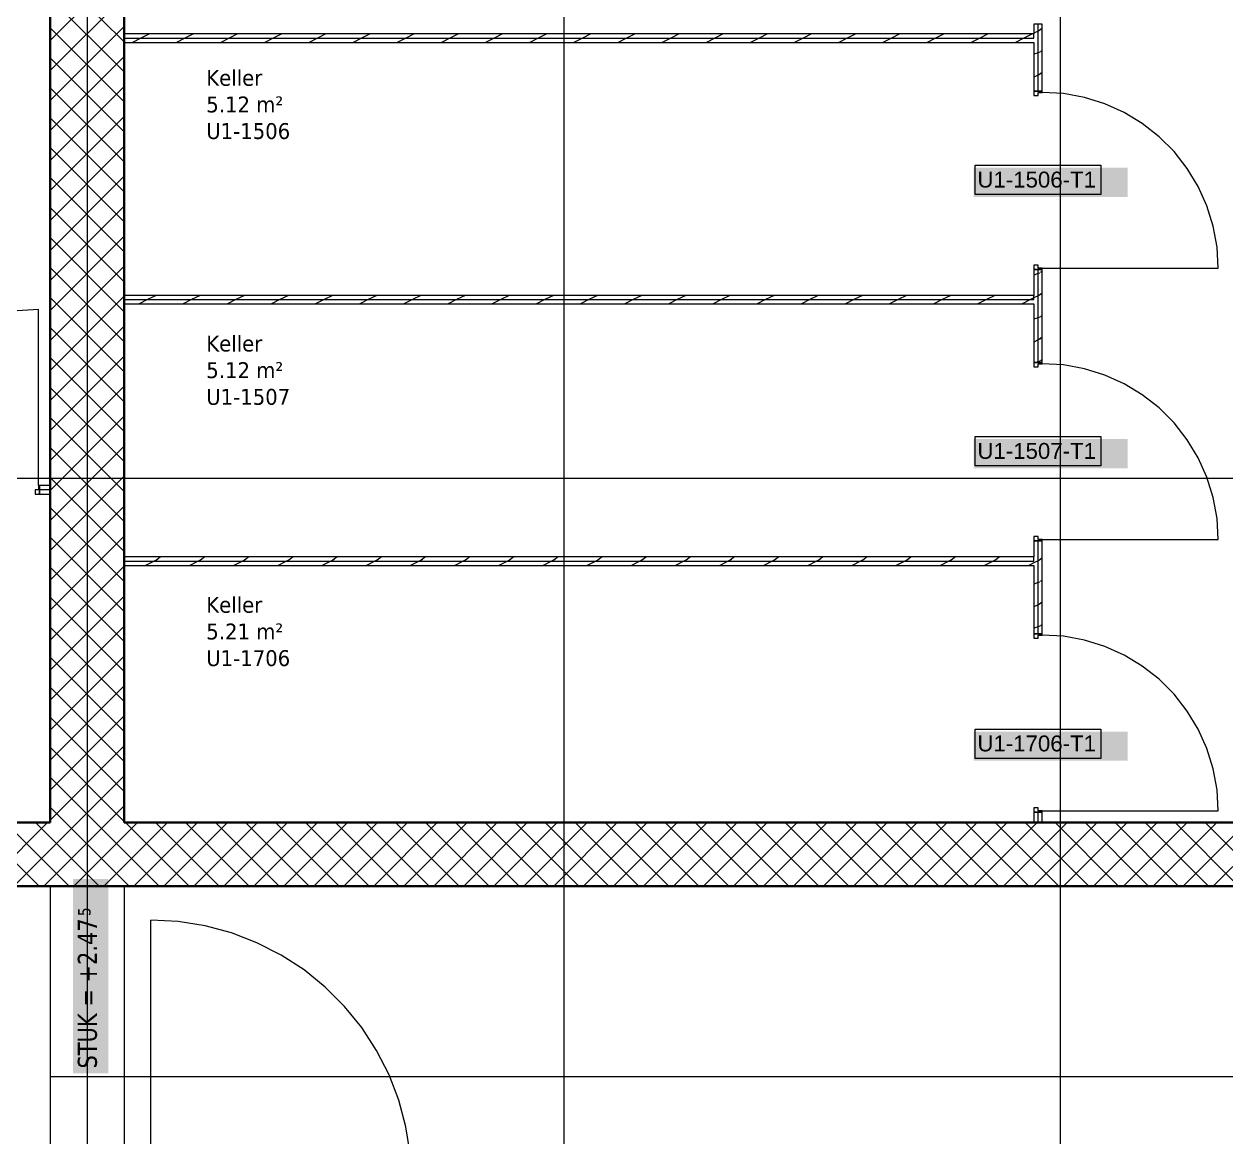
# Model space of a CAD drawing. Extents: x -1132 to 613, y -233 to 616.
# Drawn here: x -909.6 to -796.2, y 223.7 to 328.7 of the extents above; entities that cross this region are included whole.
import ezdxf
from ezdxf.lldxf.tags import DXFTag

# ---------------------------------------------------------------- set-up
doc = ezdxf.new("R2010")
doc.units = 0
doc.layers.get('0').update_dxf_attribs({"lineweight": 13})
for name, color, linetype, lineweight in [('A-AREA-____-IDEN', 7, 'Continuous', 5), ('A-DETL-____-HDLN', 7, '_Verdeckte Linien_', 9), ('A-DOOR-____-IDEN', 7, 'Continuous', 5), ('A-DOOR-____-OTLN', 7, 'Continuous', 9), ('A-DOOR-FRAM-MCUT', 7, 'Continuous', 9), ('A-DOOR-OPNG-OTLN', 7, 'Continuous', 9), ('A-WALL-____-MCUT', 7, 'Continuous', 35), ('A-WALL-____-PATT', 7, 'Continuous', 35), ('A-WALL-FNSH-MCUT', 7, 'Continuous', 35), ('S-GRID-____-OTLN', 7, 'Continuous', 5)]:
    doc.layers.add(name, color=color, linetype=linetype, lineweight=lineweight)
doc.styles.get("Standard").update_dxf_attribs({"font": 'arial.ttf'})
tags = doc.linetypes.add('_Rasterlinie_', pattern=[0.375, 0.2, -0.05, 0.075, -0.05]).pattern_tags.tags
tags[10:11] = [DXFTag(74, 4), DXFTag(75, 0), DXFTag(340, '0'), DXFTag(46, 1.0), DXFTag(50, 0.0), DXFTag(44, 0.0), DXFTag(45, 0.0)]
tags[8:9] = [DXFTag(74, 4), DXFTag(75, 0), DXFTag(340, '0'), DXFTag(46, 1.0), DXFTag(50, 0.0), DXFTag(44, 0.0), DXFTag(45, 0.0)]
tags[6:7] = [DXFTag(74, 4), DXFTag(75, 0), DXFTag(340, '0'), DXFTag(46, 1.0), DXFTag(50, 0.0), DXFTag(44, 0.0), DXFTag(45, 0.0)]
tags[4:5] = [DXFTag(74, 4), DXFTag(75, 0), DXFTag(340, '0'), DXFTag(46, 1.0), DXFTag(50, 0.0), DXFTag(44, 0.0), DXFTag(45, 0.0)]
tags = doc.linetypes.add('_Verdeckte Linien_', pattern=[0.15, 0.1, -0.05]).pattern_tags.tags
tags[6:7] = [DXFTag(74, 4), DXFTag(75, 0), DXFTag(340, '0'), DXFTag(46, 1.0), DXFTag(50, 0.0), DXFTag(44, 0.0), DXFTag(45, 0.0)]
tags[4:5] = [DXFTag(74, 4), DXFTag(75, 0), DXFTag(340, '0'), DXFTag(46, 1.0), DXFTag(50, 0.0), DXFTag(44, 0.0), DXFTag(45, 0.0)]
tags = doc.linetypes.add('Grundrissdarstellung Sturz', pattern=[0.25, 0.15, -0.05, 0, -0.05]).pattern_tags.tags
tags[10:11] = [DXFTag(74, 4), DXFTag(75, 0), DXFTag(340, '0'), DXFTag(46, 1.0), DXFTag(50, 0.0), DXFTag(44, 0.0), DXFTag(45, 0.0)]
tags[8:9] = [DXFTag(74, 4), DXFTag(75, 0), DXFTag(340, '0'), DXFTag(46, 1.0), DXFTag(50, 0.0), DXFTag(44, 0.0), DXFTag(45, 0.0)]
tags[6:7] = [DXFTag(74, 4), DXFTag(75, 0), DXFTag(340, '0'), DXFTag(46, 1.0), DXFTag(50, 0.0), DXFTag(44, 0.0), DXFTag(45, 0.0)]
tags[4:5] = [DXFTag(74, 4), DXFTag(75, 0), DXFTag(340, '0'), DXFTag(46, 1.0), DXFTag(50, 0.0), DXFTag(44, 0.0), DXFTag(45, 0.0)]

# ---------------------------------------------------------------- blocks, each defined once
blk = doc.blocks.new('Referenz-A0UJ2EK7XE', base_point=(-1124.08, -162.87))
at = {"layer": 'A-DETL-____-HDLN', "color": 0, "linetype": '_Verdeckte Linien_', "ltscale": 0.13}
blk.add_line((-742.71, 229.38), (-907.11, 229.38), dxfattribs=at)
at = {"layer": 'A-DOOR-____-IDEN', "color": 0, "linetype": 'Continuous', "ltscale": 0.13}
for p, q in [((-819.83, 315.41), (-807.99, 315.41)), ((-819.83, 312.63), (-819.83, 315.41)), ((-807.99, 315.41), (-807.99, 312.63)), ((-807.99, 312.63), (-819.83, 312.63)), ((-819.83, 289.81), (-807.99, 289.81)), ((-819.83, 287.03), (-819.83, 289.81)), ((-807.99, 289.81), (-807.99, 287.03)), ((-807.99, 287.03), (-819.83, 287.03)), ((-819.83, 262.21), (-807.99, 262.21)), ((-819.83, 259.43), (-819.83, 262.21)), ((-807.99, 262.21), (-807.99, 259.43)), ((-807.99, 259.43), (-819.83, 259.43))]:
    blk.add_line(p, q, dxfattribs=at)
at = {"layer": 'A-DOOR-____-IDEN', "color": 7, "linetype": 'Continuous', "ltscale": 0.13, "true_color": 0xffffff}
for points in [[(-820, 312.41), (-805.46, 312.41), (-820, 315.17)], [(-805.46, 312.41), (-820, 315.17), (-805.46, 315.17)], [(-820, 286.81), (-805.46, 286.81), (-820, 289.57)], [(-805.46, 286.81), (-820, 289.57), (-805.46, 289.57)], [(-820, 259.21), (-805.46, 259.21), (-820, 261.97)], [(-805.46, 259.21), (-820, 261.97), (-805.46, 261.97)], [(-904.94, 229.73), (-901.61, 229.73), (-904.94, 248.07)], [(-901.61, 229.73), (-904.94, 248.07), (-901.61, 248.07)], [(-904.75, 244.28), (-902.61, 244.28), (-904.75, 245.89)], [(-902.61, 244.28), (-904.75, 245.89), (-902.61, 245.89)]]:
    blk.add_solid(points, dxfattribs=at)
at = {"layer": 'A-DOOR-____-OTLN', "color": 0, "linetype": 'Grundrissdarstellung Sturz', "ltscale": 0.13}
for p, q in [((-907.11, 247.38), (-907.11, 219.38)), ((-900.11, 247.38), (-900.11, 219.38))]:
    blk.add_line(p, q, dxfattribs=at)
at = {"layer": 'A-DOOR-FRAM-MCUT', "color": 0, "linetype": 'Continuous', "ltscale": 0.13}
for p, q in [((-813.51, 322.38), (-814.31, 322.38)), ((-814.31, 322.38), (-814.31, 321.98)), ((-813.91, 321.98), (-813.91, 322.28)), ((-813.91, 322.28), (-813.51, 322.28)), ((-813.51, 322.28), (-813.51, 322.38)), ((-814.31, 321.98), (-813.91, 321.98)), ((-813.91, 305.98), (-814.31, 305.98)), ((-814.31, 305.98), (-814.31, 305.58)), ((-814.31, 305.58), (-813.51, 305.58)), ((-813.91, 305.68), (-813.91, 305.98)), ((-813.51, 305.68), (-813.91, 305.68)), ((-813.51, 305.58), (-813.51, 305.68)), ((-813.51, 296.78), (-814.31, 296.78)), ((-814.31, 296.78), (-814.31, 296.38)), ((-814.31, 296.38), (-813.91, 296.38)), ((-813.91, 296.38), (-813.91, 296.68)), ((-813.91, 296.68), (-813.51, 296.68)), ((-813.51, 296.68), (-813.51, 296.78)), ((-908.21, 284.78), (-908.51, 284.78)), ((-908.51, 284.78), (-908.51, 284.38)), ((-908.11, 285.18), (-908.21, 285.18)), ((-908.21, 285.18), (-908.21, 284.78)), ((-908.11, 284.38), (-908.11, 285.18)), ((-908.51, 284.38), (-908.11, 284.38)), ((-813.91, 280.38), (-814.31, 280.38)), ((-814.31, 280.38), (-814.31, 279.98)), ((-813.91, 280.08), (-813.91, 280.38)), ((-813.51, 280.08), (-813.91, 280.08)), ((-813.51, 279.98), (-813.51, 280.08)), ((-814.31, 279.98), (-813.51, 279.98)), ((-813.51, 271.18), (-814.31, 271.18)), ((-814.31, 271.18), (-814.31, 270.78)), ((-813.91, 270.78), (-813.91, 271.08)), ((-813.91, 271.08), (-813.51, 271.08)), ((-813.51, 271.08), (-813.51, 271.18)), ((-814.31, 270.78), (-813.91, 270.78)), ((-813.91, 254.78), (-814.31, 254.78)), ((-814.31, 254.78), (-814.31, 254.38)), ((-814.31, 254.38), (-813.51, 254.38)), ((-813.91, 254.48), (-813.91, 254.78)), ((-813.51, 254.48), (-813.91, 254.48)), ((-813.51, 254.38), (-813.51, 254.48))]:
    blk.add_line(p, q, dxfattribs=at)
at = {"layer": 'A-DOOR-OPNG-OTLN', "color": 0, "linetype": 'Continuous', "ltscale": 0.13}
for p, q in [((-811.51, 322.16), (-813.51, 322.28)), ((-809.53, 321.8), (-811.51, 322.16)), ((-807.62, 321.2), (-809.53, 321.8)), ((-805.79, 320.38), (-807.62, 321.2)), ((-804.08, 319.34), (-805.79, 320.38)), ((-802.5, 318.1), (-804.08, 319.34)), ((-801.08, 316.69), (-802.5, 318.1)), ((-799.84, 315.11), (-801.08, 316.69)), ((-798.81, 313.39), (-799.84, 315.11)), ((-797.98, 311.56), (-798.81, 313.39)), ((-797.39, 309.65), (-797.98, 311.56)), ((-797.03, 307.68), (-797.39, 309.65)), ((-796.91, 305.68), (-797.03, 307.68)), ((-813.51, 305.68), (-796.91, 305.68)), ((-908.21, 301.78), (-910.21, 301.66)), ((-908.21, 285.18), (-908.21, 301.78)), ((-811.51, 296.56), (-813.51, 296.68)), ((-809.53, 296.2), (-811.51, 296.56)), ((-807.62, 295.6), (-809.53, 296.2)), ((-805.79, 294.78), (-807.62, 295.6)), ((-804.08, 293.74), (-805.79, 294.78)), ((-802.5, 292.5), (-804.08, 293.74)), ((-801.08, 291.09), (-802.5, 292.5)), ((-799.84, 289.51), (-801.08, 291.09)), ((-798.81, 287.79), (-799.84, 289.51)), ((-797.98, 285.96), (-798.81, 287.79)), ((-797.39, 284.05), (-797.98, 285.96)), ((-797.03, 282.08), (-797.39, 284.05)), ((-796.91, 280.08), (-797.03, 282.08)), ((-813.51, 280.08), (-796.91, 280.08)), ((-811.51, 270.96), (-813.51, 271.08)), ((-809.53, 270.6), (-811.51, 270.96)), ((-807.62, 270), (-809.53, 270.6)), ((-805.79, 269.18), (-807.62, 270)), ((-804.08, 268.14), (-805.79, 269.18)), ((-802.5, 266.9), (-804.08, 268.14)), ((-801.08, 265.49), (-802.5, 266.9)), ((-799.84, 263.91), (-801.08, 265.49)), ((-798.81, 262.19), (-799.84, 263.91)), ((-797.98, 260.36), (-798.81, 262.19)), ((-797.39, 258.45), (-797.98, 260.36)), ((-797.03, 256.48), (-797.39, 258.45)), ((-796.91, 254.48), (-797.03, 256.48)), ((-813.51, 254.48), (-796.91, 254.48)), ((-897.61, 219.58), (-897.61, 244.18)), ((-895.03, 244.04), (-897.61, 244.18)), ((-892.49, 243.64), (-895.03, 244.04)), ((-890, 242.97), (-892.49, 243.64)), ((-887.6, 242.05), (-890, 242.97)), ((-885.31, 240.88), (-887.6, 242.05)), ((-883.15, 239.48), (-885.31, 240.88)), ((-881.15, 237.86), (-883.15, 239.48)), ((-879.32, 236.04), (-881.15, 237.86)), ((-877.7, 234.04), (-879.32, 236.04)), ((-876.3, 231.88), (-877.7, 234.04)), ((-875.13, 229.58), (-876.3, 231.88)), ((-874.21, 227.18), (-875.13, 229.58)), ((-873.54, 224.69), (-874.21, 227.18)), ((-873.14, 222.15), (-873.54, 224.69))]:
    blk.add_line(p, q, dxfattribs=at)
at = {"layer": 'A-WALL-____-MCUT', "color": 0, "linetype": 'Continuous', "ltscale": 0.35}
for p, q in [((-907.11, 357.08), (-907.11, 253.38)), ((-900.11, 302.73), (-900.11, 352.08)), ((-900.11, 253.38), (-900.11, 302.73)), ((-907.11, 253.38), (-973.71, 253.38)), ((-789.51, 253.38), (-900.11, 253.38)), ((-1063.31, 247.38), (-783.51, 247.38))]:
    blk.add_line(p, q, dxfattribs=at)
at = {"layer": 'A-WALL-____-MCUT', "color": 0, "linetype": 'Continuous', "lineweight": 9, "ltscale": 0.13}
for p, q in [((-814.31, 327.4), (-814.31, 327.8)), ((-813.91, 322.38), (-813.91, 328.73)), ((-900.11, 327.4), (-814.31, 327.4)), ((-813.91, 296.78), (-813.91, 305.58)), ((-900.11, 302.73), (-814.31, 302.73)), ((-814.31, 302.73), (-814.31, 303.13)), ((-907.11, 284.78), (-908.11, 284.78)), ((-813.91, 271.18), (-813.91, 279.98)), ((-900.11, 278.05), (-814.31, 278.05)), ((-814.31, 278.05), (-814.31, 278.45)), ((-813.91, 253.38), (-813.91, 254.38))]:
    blk.add_line(p, q, dxfattribs=at)
at = {"layer": 'A-WALL-____-PATT', "color": 0, "linetype": 'Continuous', "lineweight": 9, "ltscale": 0.13}
for p, q in [((-907.11, 327.16), (-900.11, 334.16)), ((-900.11, 327.04), (-907.11, 334.04)), ((-907.11, 324.33), (-900.11, 331.33)), ((-900.11, 324.21), (-907.11, 331.21)), ((-907.11, 321.5), (-900.11, 328.5)), ((-900.11, 321.38), (-907.11, 328.38)), ((-897.74, 327.8), (-898.54, 327.4)), ((-893.58, 327.8), (-894.38, 327.4)), ((-889.41, 327.8), (-890.21, 327.4)), ((-885.25, 327.8), (-886.05, 327.4)), ((-881.08, 327.8), (-881.88, 327.4)), ((-876.92, 327.8), (-877.72, 327.4)), ((-872.75, 327.8), (-873.55, 327.4)), ((-868.59, 327.8), (-869.39, 327.4)), ((-864.42, 327.8), (-865.22, 327.4)), ((-860.26, 327.8), (-861.06, 327.4)), ((-856.09, 327.8), (-856.89, 327.4)), ((-851.93, 327.8), (-852.73, 327.4)), ((-847.76, 327.8), (-848.56, 327.4)), ((-843.6, 327.8), (-844.4, 327.4)), ((-839.43, 327.8), (-840.23, 327.4)), ((-835.27, 327.8), (-836.07, 327.4)), ((-831.11, 327.8), (-831.91, 327.4)), ((-826.94, 327.8), (-827.74, 327.4)), ((-822.78, 327.8), (-823.58, 327.4)), ((-818.61, 327.8), (-819.41, 327.4)), ((-814.45, 327.8), (-815.25, 327.4)), ((-813.91, 328.07), (-814.31, 327.87)), ((-813.68, 328.19), (-813.91, 328.07)), ((-813.51, 328.34), (-813.78, 328.13)), ((-898.54, 327.4), (-899.34, 327)), ((-894.38, 327.4), (-895.18, 327)), ((-890.21, 327.4), (-891.01, 327)), ((-886.05, 327.4), (-886.85, 327)), ((-881.88, 327.4), (-882.68, 327)), ((-877.72, 327.4), (-878.52, 327)), ((-873.55, 327.4), (-874.35, 327)), ((-869.39, 327.4), (-870.19, 327)), ((-865.22, 327.4), (-866.02, 327)), ((-861.06, 327.4), (-861.86, 327)), ((-856.89, 327.4), (-857.69, 327)), ((-852.73, 327.4), (-853.53, 327)), ((-848.56, 327.4), (-849.36, 327)), ((-844.4, 327.4), (-845.2, 327)), ((-840.23, 327.4), (-841.03, 327)), ((-836.07, 327.4), (-836.87, 327)), ((-831.91, 327.4), (-832.71, 327)), ((-827.74, 327.4), (-828.54, 327)), ((-823.58, 327.4), (-824.38, 327)), ((-819.41, 327.4), (-820.21, 327)), ((-815.25, 327.4), (-816.05, 327)), ((-907.11, 318.67), (-900.11, 325.67)), ((-900.11, 318.55), (-907.11, 325.55)), ((-813.91, 326), (-814.31, 325.87)), ((-813.73, 326.06), (-813.91, 326)), ((-813.51, 326.19), (-813.68, 326.1)), ((-813.91, 323.91), (-814.31, 323.71)), ((-813.68, 324.02), (-813.91, 323.91)), ((-813.51, 324.17), (-813.78, 323.96)), ((-907.11, 315.84), (-900.11, 322.84)), ((-900.11, 315.72), (-907.11, 322.72)), ((-907.11, 313.01), (-900.11, 320.01)), ((-900.11, 312.89), (-907.11, 319.89)), ((-907.11, 310.19), (-900.11, 317.19)), ((-900.11, 310.07), (-907.11, 317.07)), ((-907.11, 307.36), (-900.11, 314.36)), ((-900.11, 307.24), (-907.11, 314.24)), ((-907.11, 304.53), (-900.11, 311.53)), ((-900.11, 304.41), (-907.11, 311.41)), ((-907.11, 301.7), (-900.11, 308.7)), ((-900.11, 301.58), (-907.11, 308.58)), ((-907.11, 298.87), (-900.11, 305.87)), ((-900.11, 298.75), (-907.11, 305.75)), ((-813.91, 305.18), (-814.31, 305.04)), ((-813.73, 305.23), (-813.91, 305.18)), ((-813.51, 305.37), (-813.68, 305.28)), ((-907.11, 296.04), (-900.11, 303.04)), ((-900.11, 295.92), (-907.11, 302.92)), ((-897.91, 302.73), (-898.71, 302.33)), ((-897.11, 303.13), (-897.91, 302.73)), ((-893.75, 302.73), (-894.55, 302.33)), ((-892.95, 303.13), (-893.75, 302.73)), ((-889.58, 302.73), (-890.38, 302.33)), ((-888.78, 303.13), (-889.58, 302.73)), ((-885.42, 302.73), (-886.22, 302.33)), ((-884.62, 303.13), (-885.42, 302.73)), ((-881.26, 302.73), (-882.06, 302.33)), ((-880.46, 303.13), (-881.26, 302.73)), ((-877.09, 302.73), (-877.89, 302.33)), ((-876.29, 303.13), (-877.09, 302.73)), ((-872.93, 302.73), (-873.73, 302.33)), ((-872.13, 303.13), (-872.93, 302.73)), ((-868.76, 302.73), (-869.56, 302.33)), ((-867.96, 303.13), (-868.76, 302.73)), ((-864.6, 302.73), (-865.4, 302.33)), ((-863.8, 303.13), (-864.6, 302.73)), ((-860.43, 302.73), (-861.23, 302.33)), ((-859.63, 303.13), (-860.43, 302.73)), ((-856.27, 302.73), (-857.07, 302.33)), ((-855.47, 303.13), (-856.27, 302.73)), ((-852.1, 302.73), (-852.9, 302.33)), ((-851.3, 303.13), (-852.1, 302.73)), ((-847.94, 302.73), (-848.74, 302.33)), ((-847.14, 303.13), (-847.94, 302.73)), ((-843.77, 302.73), (-844.57, 302.33)), ((-842.97, 303.13), (-843.77, 302.73)), ((-839.61, 302.73), (-840.41, 302.33)), ((-838.81, 303.13), (-839.61, 302.73)), ((-835.44, 302.73), (-836.24, 302.33)), ((-834.64, 303.13), (-835.44, 302.73)), ((-831.28, 302.73), (-832.08, 302.33)), ((-830.48, 303.13), (-831.28, 302.73)), ((-827.11, 302.73), (-827.91, 302.33)), ((-826.31, 303.13), (-827.11, 302.73)), ((-822.95, 302.73), (-823.75, 302.33)), ((-822.15, 303.13), (-822.95, 302.73)), ((-818.78, 302.73), (-819.58, 302.33)), ((-817.98, 303.13), (-818.78, 302.73)), ((-814.62, 302.73), (-815.42, 302.33)), ((-814.31, 302.88), (-814.62, 302.73)), ((-813.91, 303.08), (-814.31, 302.88)), ((-813.68, 303.2), (-813.91, 303.08)), ((-813.51, 303.35), (-813.78, 303.14)), ((-813.91, 301.01), (-814.31, 300.88)), ((-813.73, 301.07), (-813.91, 301.01)), ((-813.51, 301.2), (-813.68, 301.11)), ((-907.11, 293.21), (-900.11, 300.21)), ((-900.11, 293.09), (-907.11, 300.09)), ((-813.91, 298.92), (-814.31, 298.72)), ((-813.68, 299.03), (-813.91, 298.92)), ((-813.51, 299.18), (-813.78, 298.98)), ((-907.11, 290.39), (-900.11, 297.39)), ((-900.11, 290.27), (-907.11, 297.27)), ((-813.91, 296.85), (-814.11, 296.78)), ((-813.73, 296.91), (-813.91, 296.85)), ((-813.51, 297.04), (-813.68, 296.95)), ((-907.11, 287.56), (-900.11, 294.56)), ((-900.11, 287.44), (-907.11, 294.44)), ((-907.11, 284.73), (-900.11, 291.73)), ((-900.11, 284.61), (-907.11, 291.61)), ((-907.11, 281.9), (-900.11, 288.9)), ((-900.11, 281.78), (-907.11, 288.78)), ((-907.11, 279.07), (-900.11, 286.07)), ((-900.11, 278.95), (-907.11, 285.95)), ((-908.03, 285.18), (-908.11, 285.14)), ((-907.11, 276.24), (-900.11, 283.24)), ((-900.11, 276.12), (-907.11, 283.12)), ((-907.11, 273.42), (-900.11, 280.42)), ((-900.11, 273.3), (-907.11, 280.3)), ((-897.29, 278.05), (-898.09, 277.65)), ((-896.98, 278.21), (-897.29, 278.05)), ((-896.68, 278.45), (-897.08, 278.15)), ((-893.12, 278.05), (-893.92, 277.65)), ((-892.81, 278.21), (-893.12, 278.05)), ((-892.51, 278.45), (-892.92, 278.15)), ((-888.96, 278.05), (-889.76, 277.65)), ((-888.65, 278.21), (-888.96, 278.05)), ((-888.35, 278.45), (-888.75, 278.15)), ((-884.79, 278.05), (-885.59, 277.65)), ((-884.48, 278.21), (-884.79, 278.05)), ((-884.18, 278.45), (-884.59, 278.15)), ((-880.63, 278.05), (-881.43, 277.65)), ((-880.32, 278.21), (-880.63, 278.05)), ((-880.02, 278.45), (-880.42, 278.15)), ((-876.46, 278.05), (-877.26, 277.65)), ((-876.15, 278.21), (-876.46, 278.05)), ((-875.85, 278.45), (-876.26, 278.15)), ((-872.3, 278.05), (-873.1, 277.65)), ((-871.99, 278.21), (-872.3, 278.05)), ((-871.69, 278.45), (-872.09, 278.15)), ((-868.13, 278.05), (-868.93, 277.65)), ((-867.82, 278.21), (-868.13, 278.05)), ((-867.52, 278.45), (-867.93, 278.15)), ((-863.97, 278.05), (-864.77, 277.65)), ((-863.66, 278.21), (-863.97, 278.05)), ((-863.36, 278.45), (-863.76, 278.15)), ((-859.8, 278.05), (-860.6, 277.65)), ((-859.49, 278.21), (-859.8, 278.05)), ((-859.19, 278.45), (-859.6, 278.15)), ((-855.64, 278.05), (-856.44, 277.65)), ((-855.33, 278.21), (-855.64, 278.05)), ((-855.03, 278.45), (-855.43, 278.15)), ((-851.47, 278.05), (-852.27, 277.65)), ((-851.16, 278.21), (-851.47, 278.05)), ((-850.86, 278.45), (-851.27, 278.15)), ((-847.31, 278.05), (-848.11, 277.65)), ((-847, 278.21), (-847.31, 278.05)), ((-846.7, 278.45), (-847.1, 278.15)), ((-843.14, 278.05), (-843.94, 277.65)), ((-842.83, 278.21), (-843.14, 278.05)), ((-842.53, 278.45), (-842.94, 278.15)), ((-838.98, 278.05), (-839.78, 277.65)), ((-838.67, 278.21), (-838.98, 278.05)), ((-838.37, 278.45), (-838.77, 278.15)), ((-834.81, 278.05), (-835.61, 277.65)), ((-834.5, 278.21), (-834.81, 278.05)), ((-834.2, 278.45), (-834.6, 278.15)), ((-830.65, 278.05), (-831.45, 277.65)), ((-830.34, 278.21), (-830.65, 278.05)), ((-830.04, 278.45), (-830.44, 278.15)), ((-826.48, 278.05), (-827.28, 277.65)), ((-826.18, 278.21), (-826.48, 278.05)), ((-825.87, 278.45), (-826.27, 278.15)), ((-822.32, 278.05), (-823.12, 277.65)), ((-822.01, 278.21), (-822.32, 278.05)), ((-821.71, 278.45), (-822.11, 278.15)), ((-818.15, 278.05), (-818.95, 277.65)), ((-817.85, 278.21), (-818.15, 278.05)), ((-817.54, 278.45), (-817.94, 278.15)), ((-814.31, 277.89), (-814.79, 277.65)), ((-813.91, 278.09), (-814.31, 277.89)), ((-813.68, 278.21), (-813.91, 278.09)), ((-813.51, 278.36), (-813.78, 278.15)), ((-907.11, 270.59), (-900.11, 277.59)), ((-900.11, 270.47), (-907.11, 277.47)), ((-813.91, 276.02), (-814.31, 275.89)), ((-813.73, 276.08), (-813.91, 276.02)), ((-813.51, 276.21), (-813.68, 276.12)), ((-907.11, 267.76), (-900.11, 274.76)), ((-900.11, 267.64), (-907.11, 274.64)), ((-813.91, 273.93), (-814.31, 273.73)), ((-813.68, 274.04), (-813.91, 273.93)), ((-813.51, 274.19), (-813.78, 273.99)), ((-907.11, 264.93), (-900.11, 271.93)), ((-900.11, 264.81), (-907.11, 271.81)), ((-813.91, 271.86), (-814.31, 271.73)), ((-813.73, 271.92), (-813.91, 271.86)), ((-813.51, 272.05), (-813.68, 271.96)), ((-907.11, 262.1), (-900.11, 269.1)), ((-900.11, 261.98), (-907.11, 268.98)), ((-907.11, 259.27), (-900.11, 266.27)), ((-900.11, 259.15), (-907.11, 266.15)), ((-907.11, 256.45), (-900.11, 263.45)), ((-900.11, 256.33), (-907.11, 263.33)), ((-907.11, 253.62), (-900.11, 260.62)), ((-900.11, 253.5), (-907.11, 260.5)), ((-902.82, 253.38), (-907.11, 257.67)), ((-904.52, 253.38), (-900.11, 257.79)), ((-905.64, 253.38), (-907.11, 254.84)), ((-901.69, 253.38), (-900.11, 254.96)), ((-908.13, 247.38), (-914.13, 253.38)), ((-913.34, 247.38), (-907.34, 253.38)), ((-905.3, 247.38), (-911.3, 253.38)), ((-910.52, 247.38), (-904.52, 253.38)), ((-902.47, 247.38), (-908.47, 253.38)), ((-907.69, 247.38), (-901.69, 253.38)), ((-899.64, 247.38), (-905.64, 253.38)), ((-904.86, 247.38), (-898.86, 253.38)), ((-896.82, 247.38), (-902.82, 253.38)), ((-902.03, 247.38), (-896.03, 253.38)), ((-893.99, 247.38), (-899.99, 253.38)), ((-899.2, 247.38), (-893.2, 253.38)), ((-891.16, 247.38), (-897.16, 253.38)), ((-896.37, 247.38), (-890.37, 253.38)), ((-888.33, 247.38), (-894.33, 253.38)), ((-893.55, 247.38), (-887.55, 253.38)), ((-885.5, 247.38), (-891.5, 253.38)), ((-890.72, 247.38), (-884.72, 253.38)), ((-882.67, 247.38), (-888.67, 253.38)), ((-887.89, 247.38), (-881.89, 253.38)), ((-879.85, 247.38), (-885.85, 253.38)), ((-885.06, 247.38), (-879.06, 253.38)), ((-877.02, 247.38), (-883.02, 253.38)), ((-882.23, 247.38), (-876.23, 253.38)), ((-874.19, 247.38), (-880.19, 253.38)), ((-879.4, 247.38), (-873.4, 253.38)), ((-871.36, 247.38), (-877.36, 253.38)), ((-876.58, 247.38), (-870.58, 253.38)), ((-868.53, 247.38), (-874.53, 253.38)), ((-873.75, 247.38), (-867.75, 253.38)), ((-865.7, 247.38), (-871.7, 253.38)), ((-870.92, 247.38), (-864.92, 253.38)), ((-862.87, 247.38), (-868.87, 253.38)), ((-868.09, 247.38), (-862.09, 253.38)), ((-860.05, 247.38), (-866.05, 253.38)), ((-865.26, 247.38), (-859.26, 253.38)), ((-857.22, 247.38), (-863.22, 253.38)), ((-862.43, 247.38), (-856.43, 253.38)), ((-854.39, 247.38), (-860.39, 253.38)), ((-859.6, 247.38), (-853.6, 253.38)), ((-851.56, 247.38), (-857.56, 253.38)), ((-856.78, 247.38), (-850.78, 253.38)), ((-848.73, 247.38), (-854.73, 253.38)), ((-853.95, 247.38), (-847.95, 253.38)), ((-845.9, 247.38), (-851.9, 253.38)), ((-851.12, 247.38), (-845.12, 253.38)), ((-843.08, 247.38), (-849.08, 253.38)), ((-848.29, 247.38), (-842.29, 253.38)), ((-840.25, 247.38), (-846.25, 253.38)), ((-845.46, 247.38), (-839.46, 253.38)), ((-837.42, 247.38), (-843.42, 253.38)), ((-842.63, 247.38), (-836.63, 253.38)), ((-834.59, 247.38), (-840.59, 253.38)), ((-839.81, 247.38), (-833.81, 253.38)), ((-831.76, 247.38), (-837.76, 253.38)), ((-836.98, 247.38), (-830.98, 253.38)), ((-828.93, 247.38), (-834.93, 253.38)), ((-834.15, 247.38), (-828.15, 253.38)), ((-826.11, 247.38), (-832.11, 253.38)), ((-831.32, 247.38), (-825.32, 253.38)), ((-823.28, 247.38), (-829.28, 253.38)), ((-828.49, 247.38), (-822.49, 253.38)), ((-820.45, 247.38), (-826.45, 253.38)), ((-825.66, 247.38), (-819.66, 253.38)), ((-817.62, 247.38), (-823.62, 253.38)), ((-822.84, 247.38), (-816.84, 253.38)), ((-814.79, 247.38), (-820.79, 253.38)), ((-820.01, 247.38), (-814.01, 253.38)), ((-811.96, 247.38), (-817.96, 253.38)), ((-817.18, 247.38), (-811.18, 253.38)), ((-809.13, 247.38), (-815.13, 253.38)), ((-814.35, 247.38), (-808.35, 253.38)), ((-806.31, 247.38), (-812.31, 253.38)), ((-811.52, 247.38), (-805.52, 253.38)), ((-803.48, 247.38), (-809.48, 253.38)), ((-808.69, 247.38), (-802.69, 253.38)), ((-800.65, 247.38), (-806.65, 253.38)), ((-805.86, 247.38), (-799.86, 253.38)), ((-797.82, 247.38), (-803.82, 253.38)), ((-803.04, 247.38), (-797.04, 253.38)), ((-794.99, 247.38), (-800.99, 253.38)), ((-800.21, 247.38), (-794.21, 253.38)), ((-792.16, 247.38), (-798.16, 253.38)), ((-797.38, 247.38), (-791.38, 253.38))]:
    blk.add_line(p, q, dxfattribs=at)
at = {"layer": 'A-WALL-FNSH-MCUT', "color": 0, "linetype": 'Continuous', "lineweight": 9, "ltscale": 0.13}
for p, q in [((-814.31, 327.8), (-900.11, 327.8)), ((-814.31, 328.73), (-814.31, 327.8)), ((-813.51, 328.73), (-814.31, 328.73)), ((-813.51, 322.38), (-813.51, 328.73)), ((-900.11, 327), (-814.31, 327)), ((-814.31, 327), (-814.31, 322.38)), ((-814.31, 322.38), (-813.51, 322.38)), ((-814.31, 305.58), (-814.31, 303.13)), ((-813.51, 305.58), (-814.31, 305.58)), ((-813.51, 296.78), (-813.51, 305.58)), ((-814.31, 303.13), (-900.11, 303.13)), ((-900.11, 302.33), (-814.31, 302.33)), ((-814.31, 302.33), (-814.31, 296.78)), ((-814.31, 296.78), (-813.51, 296.78)), ((-907.11, 285.18), (-908.11, 285.18)), ((-908.11, 285.18), (-908.11, 284.38)), ((-908.11, 284.38), (-907.11, 284.38)), ((-814.31, 279.98), (-814.31, 278.45)), ((-813.51, 279.98), (-814.31, 279.98)), ((-813.51, 271.18), (-813.51, 279.98)), ((-814.31, 278.45), (-900.11, 278.45)), ((-900.11, 277.65), (-814.31, 277.65)), ((-814.31, 277.65), (-814.31, 271.18)), ((-814.31, 271.18), (-813.51, 271.18)), ((-814.31, 254.38), (-814.31, 253.38)), ((-813.51, 254.38), (-814.31, 254.38)), ((-813.51, 253.38), (-813.51, 254.38))]:
    blk.add_line(p, q, dxfattribs=at)
at = {"layer": 'S-GRID-____-OTLN', "color": 0, "linetype": '_Rasterlinie_', "ltscale": 0.13}
for p, q in [((-903.61, 600.16), (-903.61, 199.37)), ((-811.81, 600.16), (-811.81, 199.37)), ((-858.61, -159.1), (-858.61, 585.98)), ((-1115.8, 285.88), (111.18, 285.88))]:
    blk.add_line(p, q, dxfattribs=at)
at = {"layer": 'A-AREA-____-IDEN', "color": 0, "linetype": 'Continuous', "ltscale": 0.13, "char_height": 1.5, "attachment_point": 1}
for s, insert in [('{\\W0.9;\\fVerdana;Keller}', (-892.37, 324.4)), ('{\\W0.9;\\fVerdana;5.12 m²}', (-892.37, 321.89)), ('{\\W0.9;\\fVerdana;U1-1506}', (-892.37, 319.38)), ('{\\W0.9;\\fVerdana;Keller}', (-892.37, 299.33)), ('{\\W0.9;\\fVerdana;5.12 m²}', (-892.37, 296.82)), ('{\\W0.9;\\fVerdana;U1-1507}', (-892.37, 294.3)), ('{\\W0.9;\\fVerdana;Keller}', (-892.37, 274.68)), ('{\\W0.9;\\fVerdana;5.21 m²}', (-892.37, 272.16)), ('{\\W0.9;\\fVerdana;U1-1706}', (-892.37, 269.65))]:
    blk.add_mtext(s, dxfattribs=dict(at, insert=insert))
at = {"layer": 'A-DOOR-____-IDEN', "color": 0, "linetype": 'Continuous', "ltscale": 0.13, "char_height": 1.5, "attachment_point": 1}
for s, insert in [('{\\fArial;U1-1506-T1}', (-819.63, 314.8)), ('{\\fArial;U1-1507-T1}', (-819.63, 289.2)), ('{\\fArial;U1-1706-T1}', (-819.63, 261.6))]:
    blk.add_mtext(s, dxfattribs=dict(at, insert=insert))
at = {"layer": 'A-DOOR-____-IDEN', "color": 0, "linetype": 'Continuous', "ltscale": 0.13, "attachment_point": 1, "rotation": 90}
for s, insert, char_height in [('{\\W0.8;\\fVerdana;5}', (-904.46, 244.57), 1.1699), ('{\\W0.8;\\fVerdana;STUK = +2.47}', (-904.49, 230.18), 1.8)]:
    blk.add_mtext(s, dxfattribs=dict(at, insert=insert, char_height=char_height))

msp = doc.modelspace()

# ---------------------------------------------------------------- block references
at = {"color": 9, "lineweight": 25, "ltscale": 0.25, "true_color": 0xc0c0c0}
msp.add_blockref('Referenz-A0UJ2EK7XE', (-1124.08, -162.87), dxfattribs=at)

doc.saveas('drawing.dxf')
